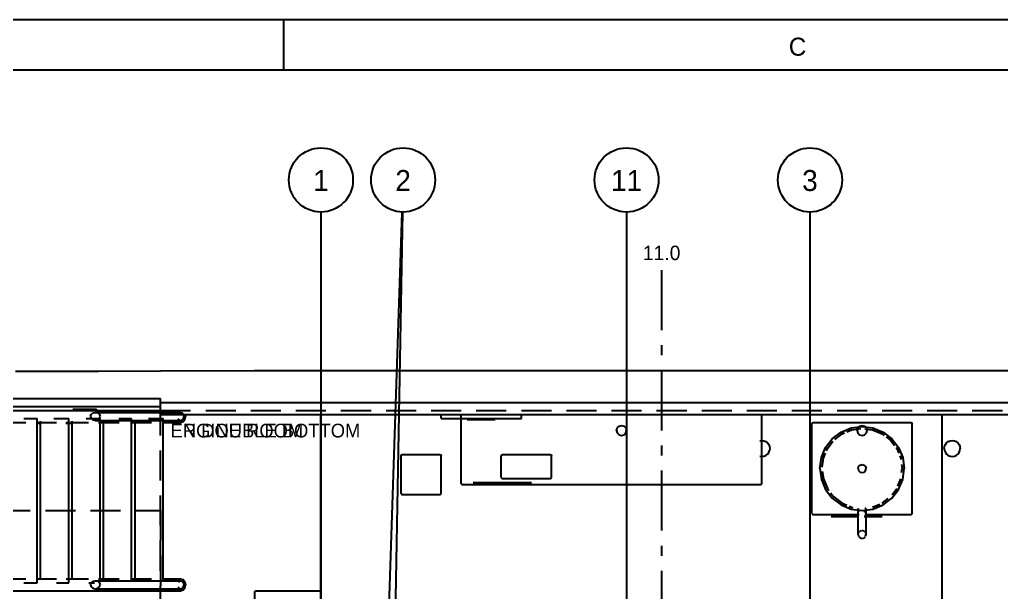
# Model space of a CAD drawing. Extents: x 5 to 836, y 5 to 589.
# Drawn here: x 188.9 to 286.9, y 531.8 to 589 of the extents above; entities that cross this region are included whole.
import ezdxf
from ezdxf.enums import TextEntityAlignment as Align

# ---------------------------------------------------------------- set-up
doc = ezdxf.new("R2010")
doc.units = 0
doc.linetypes.add('CENTER', pattern=[10, 6, -1.5, 1, -1.5])
doc.linetypes.add('DASHED', pattern=[4.5, 3, -1.5])
for name, color, linetype in [('CENTRE', 4, 'CENTER'), ('CHECK', 40, 'CONTINUOUS'), ('CHECK-TEXT', 40, 'CONTINUOUS'), ('CUT', 7, 'CONTINUOUS'), ('DETAIL', 8, 'CONTINUOUS'), ('FRAME', 7, 'CONTINUOUS'), ('GA', 4, 'DASHED'), ('GA-TEXT', 4, 'CONTINUOUS'), ('MARKING', 4, 'DASHED'), ('MARKUP', 1, 'CONTINUOUS'), ('MARKUP-TEXT', 1, 'CONTINUOUS'), ('OUTLINE', 7, 'CONTINUOUS'), ('TEXT', 7, 'CONTINUOUS'), ('THIN', 7, 'CONTINUOUS')]:
    doc.layers.add(name, color=color, linetype=linetype)

msp = doc.modelspace()

# ---------------------------------------------------------------- linework, layer by layer
at = {"layer": 'CENTRE'}
msp.add_line((253, 564), (253, 377), dxfattribs=at)
at = {"layer": 'CHECK'}
for q in [(249.5, 494.24), (249.5, 445.76)]:
    msp.add_line((249.5, 569.8), q, dxfattribs=at)
msp.add_circle((249.5, 573), 3.2, dxfattribs=at)
at = {"layer": 'CUT'}
for p, q in [((188.52, 553.9), (193, 553.92)), ((193, 553.92), (196.79, 553.93)), ((196.79, 553.93), (203, 553.95)), ((203, 553.95), (212.37, 553.97)), ((212.37, 553.97), (213, 553.97)), ((213, 553.97), (213.22, 553.97)), ((213.22, 553.97), (223, 553.98)), ((223, 553.98), (225.09, 553.98)), ((225.08, 553.98), (232.99, 553.98)), ((233, 553.98), (236.07, 553.98)), ((236.06, 553.98), (242.99, 553.98)), ((242.99, 553.98), (512.99, 554)), ((161, 551.2), (203, 551.2)), ((203, 549.6), (203, 551.2)), ((203, 550.8), (554.2, 550.8)), ((161, 550.4), (203, 550.4)), ((195.99, 549.4), (196.06, 549.6)), ((196.06, 549.6), (196.24, 549.75)), ((196.24, 549.75), (196.48, 549.8)), ((196.48, 549.8), (196.73, 549.75)), ((196.73, 549.75), (196.91, 549.6)), ((196.91, 549.6), (196.97, 549.4)), ((203, 549.6), (554.2, 549.6)), ((231, 549.2), (231, 549.6)), ((239, 549.2), (239, 549.6)), ((195.99, 549.4), (196.06, 549.2)), ((196.06, 549.2), (196.24, 549.05)), ((196.24, 549.05), (196.44, 549.01)), ((196.44, 549.01), (196.48, 549)), ((196.48, 549), (196.73, 549.05)), ((196.73, 549.05), (196.91, 549.2)), ((196.91, 549.2), (196.96, 549.36)), ((231, 549.2), (239, 549.2)), ((233.6, 549.1), (233.6, 549.2)), ((233.6, 549.1), (236.4, 549.1)), ((236.4, 549.1), (236.4, 549.2)), ((248.5, 548), (248.57, 548.25)), ((248.5, 548), (248.57, 547.75)), ((248.57, 548.25), (248.75, 548.43)), ((248.57, 547.75), (248.75, 547.57)), ((248.75, 548.43), (249, 548.5)), ((249, 548.5), (249.25, 548.43)), ((249.25, 548.43), (249.43, 548.25)), ((249.25, 547.57), (249.43, 547.75)), ((249.43, 548.25), (249.5, 548)), ((249.43, 547.75), (249.5, 548)), ((272.5, 548), (272.57, 548.25)), ((272.5, 548), (272.57, 547.75)), ((272.57, 548.25), (272.75, 548.43)), ((272.57, 547.75), (272.75, 547.57)), ((272.75, 548.43), (273, 548.5)), ((273, 548.5), (273.25, 548.43)), ((273.25, 548.43), (273.43, 548.25)), ((273.25, 547.57), (273.43, 547.75)), ((273.43, 548.25), (273.5, 548)), ((273.43, 547.75), (273.5, 548)), ((248.75, 547.57), (249, 547.5)), ((249, 547.5), (249.25, 547.57)), ((272.75, 547.57), (273, 547.5)), ((273, 547.5), (273.25, 547.57)), ((227, 545.48), (227.04, 545.56)), ((227, 541.72), (227, 545.48)), ((227.04, 545.56), (227.12, 545.6)), ((227.12, 545.6), (230.88, 545.6)), ((230.88, 545.6), (230.96, 545.56)), ((230.96, 545.56), (231, 545.48)), ((231, 541.72), (231, 545.48)), ((227, 541.72), (227.04, 541.64)), ((227.04, 541.64), (227.12, 541.6)), ((227.12, 541.6), (230.88, 541.6)), ((230.88, 541.6), (230.96, 541.64)), ((230.96, 541.64), (231, 541.72)), ((272.65, 537.83), (272.78, 537.96)), ((272.8, 537.98), (272.97, 538.03)), ((273, 538.04), (273.17, 537.99)), ((273.2, 537.98), (273.33, 537.85)), ((273.35, 537.83), (273.39, 537.66)), ((272.6, 537.63), (272.65, 537.8)), ((272.61, 537.6), (272.65, 537.42)), ((272.67, 537.4), (272.8, 537.27)), ((272.83, 537.27), (273, 537.22)), ((273.03, 537.23), (273.2, 537.27)), ((273.22, 537.29), (273.35, 537.42)), ((273.35, 537.45), (273.4, 537.63)), ((196.06, 532.8), (196.24, 532.95)), ((196.24, 532.95), (196.48, 533)), ((196.48, 533), (196.73, 532.95)), ((196.73, 532.95), (196.91, 532.8)), ((195.99, 532.6), (196.06, 532.8)), ((195.99, 532.6), (196.06, 532.4)), ((196.06, 532.4), (196.24, 532.25)), ((196.24, 532.25), (196.48, 532.2)), ((196.48, 532.2), (196.73, 532.25)), ((196.73, 532.25), (196.91, 532.4)), ((196.91, 532.8), (196.97, 532.6)), ((196.91, 532.4), (196.96, 532.56))]:
    msp.add_line(p, q, dxfattribs=at)
at = {"layer": 'DETAIL'}
for p, q in [((221.61, 550.8), (542.88, 550.8)), ((194.25, 550.14), (196.6, 550.14)), ((196.6, 549.86), (196.6, 550.14)), ((204.78, 549.67), (204.84, 549.75)), ((204.84, 549.75), (205, 549.8)), ((205, 549.8), (205.16, 549.75)), ((205.16, 549.75), (205.28, 549.6)), ((205.28, 549.6), (205.33, 549.4)), ((205.45, 549.6), (205.49, 549.4)), ((205.64, 549.6), (554.2, 549.6)), ((219, 519.38), (219, 549.6)), ((231, 549.2), (231, 549.6)), ((239, 549.2), (239, 549.6)), ((281, 518.64), (281, 549.6)), ((189.35, 549.2), (190.69, 549.2)), ((190.65, 548.74), (191.06, 548.74)), ((190.69, 532.8), (190.69, 549.2)), ((191.03, 533.08), (191.03, 548.92)), ((192.36, 549.2), (193.83, 549.2)), ((193.55, 548.74), (194.25, 548.74)), ((193.83, 532.8), (193.83, 549.2)), ((194.17, 533.08), (194.17, 548.92)), ((195.57, 549.2), (196.97, 549.2)), ((196.97, 532.94), (196.97, 549.2)), ((197.31, 533.08), (197.31, 548.92)), ((198.85, 549.2), (200.11, 549.2)), ((200.11, 532.94), (200.11, 549.2)), ((200.46, 533.08), (200.46, 548.92)), ((201.79, 549.2), (203.26, 549.2)), ((203.26, 532.94), (203.26, 549.2)), ((204.64, 549.03), (204.76, 548.88)), ((204.72, 549.2), (204.84, 549.05)), ((204.76, 548.88), (205, 548.8)), ((204.84, 549.05), (205, 549)), ((205, 549), (205.16, 549.05)), ((205, 548.8), (205.24, 548.88)), ((205.16, 549.05), (205.28, 549.2)), ((205.24, 548.88), (205.42, 549.1)), ((205.28, 549.2), (205.33, 549.4)), ((205.42, 549.1), (205.49, 549.4)), ((231, 549.2), (239, 549.2)), ((233.6, 549.1), (233.6, 549.2)), ((233.6, 549.1), (236.4, 549.1)), ((236.4, 549.1), (236.4, 549.2)), ((270.03, 547.17), (270.9, 547.84)), ((270.28, 547.11), (271, 547.66)), ((270.9, 547.84), (271.91, 548.26)), ((271, 547.66), (271.24, 547.76)), ((271.48, 547.86), (271.96, 548.06)), ((271.91, 548.26), (273, 548.4)), ((271.96, 548.06), (272.87, 548.18)), ((273, 548.4), (274.09, 548.26)), ((273.26, 548.17), (274.04, 548.06)), ((274.04, 548.06), (275, 547.66)), ((274.09, 548.26), (275.1, 547.84)), ((275, 547.66), (275.21, 547.51)), ((275.1, 547.84), (275.97, 547.17)), ((262.79, 546.97), (263, 547)), ((263, 547), (263.21, 546.97)), ((263.21, 546.97), (263.4, 546.89)), ((263.4, 546.89), (263.57, 546.77)), ((263.57, 546.77), (263.69, 546.6)), ((269.36, 546.3), (270.03, 547.17)), ((269.54, 546.2), (270.09, 546.92)), ((275.41, 547.35), (275.83, 547.03)), ((275.83, 547.03), (276.23, 546.51)), ((275.97, 547.17), (276.64, 546.3)), ((281.31, 546.6), (281.43, 546.77)), ((281.43, 546.77), (281.6, 546.89)), ((281.6, 546.89), (281.79, 546.97)), ((281.79, 546.97), (282, 547)), ((282, 547), (282.21, 546.97)), ((282.21, 546.97), (282.4, 546.89)), ((282.4, 546.89), (282.57, 546.77)), ((282.57, 546.77), (282.69, 546.6)), ((263.57, 545.63), (263.69, 545.8)), ((263.69, 546.6), (263.77, 546.41)), ((263.69, 545.8), (263.77, 545.99)), ((263.77, 546.41), (263.8, 546.2)), ((263.79, 545.99), (263.82, 546.2)), ((268.94, 545.29), (269.36, 546.3)), ((269.14, 545.24), (269.34, 545.72)), ((269.44, 545.96), (269.54, 546.2)), ((276.38, 546.3), (276.46, 546.2)), ((276.46, 546.2), (276.66, 545.72)), ((276.64, 546.3), (277.06, 545.29)), ((281.2, 546.2), (281.23, 546.41)), ((281.2, 546.2), (281.23, 545.99)), ((281.23, 546.41), (281.31, 546.6)), ((281.23, 545.99), (281.31, 545.8)), ((281.31, 545.8), (281.43, 545.63)), ((282.57, 545.63), (282.69, 545.8)), ((282.69, 546.6), (282.77, 546.41)), ((282.69, 545.8), (282.77, 545.99)), ((282.77, 546.41), (282.8, 546.2)), ((282.77, 545.99), (282.8, 546.2)), ((262.79, 545.42), (263, 545.39)), ((263, 545.4), (263.21, 545.43)), ((263.21, 545.43), (263.4, 545.51)), ((263.4, 545.51), (263.57, 545.63)), ((268.8, 544.2), (268.94, 545.29)), ((269.02, 544.33), (269.14, 545.24)), ((276.76, 545.48), (276.86, 545.24)), ((276.86, 545.24), (276.88, 545.11)), ((277.06, 545.29), (277.2, 544.2)), ((281.43, 545.63), (281.6, 545.51)), ((281.6, 545.51), (281.79, 545.43)), ((281.79, 545.43), (282, 545.4)), ((282, 545.4), (282.21, 545.43)), ((282.21, 545.43), (282.4, 545.51)), ((282.4, 545.51), (282.57, 545.63)), ((268.8, 544.2), (268.94, 543.11)), ((269.03, 543.94), (269.14, 543.16)), ((272.6, 544.2), (272.65, 544.4)), ((272.6, 544.2), (272.65, 544)), ((272.65, 544.4), (272.8, 544.55)), ((272.65, 544), (272.8, 543.85)), ((272.8, 544.55), (273, 544.6)), ((272.8, 543.85), (273, 543.8)), ((273, 544.6), (273.2, 544.55)), ((273, 543.8), (273.2, 543.85)), ((273.2, 544.55), (273.35, 544.4)), ((273.2, 543.85), (273.35, 544)), ((273.35, 544.4), (273.4, 544.2)), ((273.35, 544), (273.4, 544.2)), ((276.95, 544.59), (277, 544.2)), ((276.95, 543.81), (277, 544.2)), ((277.06, 543.11), (277.2, 544.2)), ((234.2, 542.8), (235.2, 542.8)), ((236.6, 542.8), (237.6, 542.8)), ((239, 542.8), (240, 542.8)), ((268.94, 543.11), (269.36, 542.1)), ((269.14, 543.16), (269.54, 542.2)), ((276.56, 542.44), (276.86, 543.16)), ((276.64, 542.1), (277.06, 543.11)), ((269.36, 542.1), (270.03, 541.23)), ((269.54, 542.2), (269.69, 541.99)), ((269.85, 541.79), (270.17, 541.37)), ((275.97, 541.23), (276.64, 542.1)), ((275.99, 541.58), (276.46, 542.2)), ((270.03, 541.23), (270.9, 540.56)), ((270.17, 541.37), (271, 540.74)), ((275, 540.74), (275.62, 541.21)), ((275.1, 540.56), (275.97, 541.23)), ((270.9, 540.56), (271.91, 540.14)), ((271, 540.74), (271.48, 540.54)), ((271.72, 540.44), (271.96, 540.34)), ((271.91, 540.14), (273, 540)), ((271.96, 540.34), (272.09, 540.32)), ((272.6, 540.2), (272.65, 540)), ((272.65, 540), (272.73, 539.93)), ((273, 540), (274.09, 540.14)), ((273.2, 539.86), (273.35, 540)), ((273.26, 540.23), (273.39, 540.25)), ((273.35, 540), (273.4, 540.2)), ((274.04, 540.34), (274.76, 540.64)), ((274.09, 540.14), (275.1, 540.56)), ((204.76, 533.12), (205, 533.2)), ((204.78, 532.87), (204.84, 532.95)), ((204.84, 532.95), (205, 533)), ((205, 533.2), (205.24, 533.12)), ((205, 533), (205.16, 532.95)), ((205.16, 532.95), (205.28, 532.8)), ((205.24, 533.12), (205.42, 532.9)), ((189.35, 532.8), (190.69, 532.8)), ((192.63, 532.8), (193.83, 532.8)), ((195.85, 532.8), (196.41, 532.8)), ((203, 390.96), (203, 532.25)), ((204.64, 532.23), (204.76, 532.08)), ((204.72, 532.4), (204.84, 532.25)), ((204.76, 532.08), (205, 532)), ((204.84, 532.25), (205, 532.2)), ((205, 532.2), (205.16, 532.25)), ((205, 532), (205.24, 532.08)), ((205.16, 532.25), (205.28, 532.4)), ((205.24, 532.08), (205.42, 532.3)), ((205.28, 532.8), (205.33, 532.6)), ((205.28, 532.4), (205.33, 532.6)), ((205.42, 532.9), (205.49, 532.6)), ((205.42, 532.3), (205.49, 532.6))]:
    msp.add_line(p, q, dxfattribs=at)
at = {"layer": 'FRAME'}
msp.add_line((10, 584), (831, 584), dxfattribs=at)
at = {"layer": 'GA'}
for p, q in [((203, 550), (313, 550)), ((203, 390), (203, 550)), ((203, 550), (313, 550)), ((203, 390), (203, 550)), ((133, 540), (203, 540)), ((203, 540), (203, 400))]:
    msp.add_line(p, q, dxfattribs=at)
at = {"layer": 'MARKING'}
for p, q in [((271.4, 539.4), (272.65, 539.4)), ((273.21, 539.4), (274.6, 539.4))]:
    msp.add_line(p, q, dxfattribs=at)
at = {"layer": 'MARKUP'}
for p, q in [((219, 569.8), (219, 510.3)), ((219, 569.8), (219, 429.7)), ((227.09, 569.8), (224.8, 501)), ((227.14, 569.8), (224.8, 439)), ((267.8, 569.8), (267.8, 480.4))]:
    msp.add_line(p, q, dxfattribs=at)
for centre in [(219, 573), (227.2, 573), (267.8, 573)]:
    msp.add_circle(centre, 3.2, dxfattribs=at)
at = {"layer": 'OUTLINE'}
for p, q in [((183.71, 550), (203.89, 550)), ((196.48, 549.8), (205, 549.8)), ((233.04, 549.56), (233.12, 549.6)), ((233.12, 549.6), (262.88, 549.6)), ((262.88, 549.6), (262.96, 549.56)), ((187.47, 548.8), (189.55, 548.8)), ((190.67, 548.8), (192.62, 548.8)), ((193.59, 548.8), (195.82, 548.8)), ((196.48, 549), (205, 549)), ((196.79, 548.8), (198.88, 548.8)), ((199.99, 548.8), (202.08, 548.8)), ((203.19, 548.8), (205, 548.8)), ((233, 549.48), (233.04, 549.56)), ((233, 542.72), (233, 549.48)), ((262.96, 549.56), (263, 549.48)), ((263, 542.72), (263, 549.48)), ((268, 548.68), (268.04, 548.76)), ((268, 539.72), (268, 548.68)), ((268.04, 548.76), (268.12, 548.8)), ((268.12, 548.8), (277.88, 548.8)), ((277.88, 548.8), (277.96, 548.76)), ((277.96, 548.76), (278, 548.68)), ((278, 539.72), (278, 548.68)), ((227, 545.48), (227.04, 545.56)), ((227, 541.72), (227, 545.48)), ((227.04, 545.56), (227.12, 545.6)), ((227.12, 545.6), (230.88, 545.6)), ((230.88, 545.6), (230.96, 545.56)), ((230.96, 545.56), (231, 545.48)), ((231, 541.72), (231, 545.48)), ((237, 545.48), (237.04, 545.56)), ((237, 543.32), (237, 545.48)), ((237.04, 545.56), (237.12, 545.6)), ((237.12, 545.6), (241.88, 545.6)), ((241.88, 545.6), (241.96, 545.56)), ((241.96, 545.56), (242, 545.48)), ((242, 543.32), (242, 545.48)), ((234.24, 542.84), (234.32, 542.8)), ((234.32, 542.8), (239.88, 542.8)), ((237, 543.32), (237.04, 543.24)), ((237.04, 543.24), (237.12, 543.2)), ((237.12, 543.2), (241.88, 543.2)), ((239.88, 542.8), (239.96, 542.84)), ((241.88, 543.2), (241.96, 543.24)), ((241.96, 543.24), (242, 543.32)), ((233, 542.72), (233.04, 542.64)), ((233.04, 542.64), (233.12, 542.6)), ((233.12, 542.6), (262.88, 542.6)), ((262.88, 542.6), (262.96, 542.64)), ((262.96, 542.64), (263, 542.72)), ((227, 541.72), (227.04, 541.64)), ((227.04, 541.64), (227.12, 541.6)), ((227.12, 541.6), (230.88, 541.6)), ((230.88, 541.6), (230.96, 541.64)), ((230.96, 541.64), (231, 541.72)), ((272.6, 537.63), (272.6, 540.2)), ((273.4, 537.63), (273.4, 540.2)), ((268, 539.72), (268.04, 539.64)), ((268.04, 539.64), (268.12, 539.6)), ((268.12, 539.6), (272.72, 539.6)), ((269.92, 539.4), (272.66, 539.4)), ((273.21, 539.4), (275, 539.4)), ((273.28, 539.6), (277.88, 539.6)), ((277.88, 539.6), (277.96, 539.64)), ((277.96, 539.64), (278, 539.72)), ((187.47, 533.2), (189.55, 533.2)), ((190.67, 533.2), (192.62, 533.2)), ((193.59, 533.2), (195.82, 533.2)), ((196.48, 533), (205, 533)), ((196.79, 533.2), (198.88, 533.2)), ((199.99, 533.2), (202.08, 533.2)), ((203.19, 533.2), (205, 533.2)), ((183.71, 532), (205, 532)), ((196.48, 532.2), (205, 532.2)), ((212.4, 531.88), (212.44, 531.96)), ((212.44, 531.96), (212.52, 532)), ((212.52, 532), (218.88, 532)), ((218.88, 532), (218.96, 531.96)), ((218.96, 531.96), (219, 531.88)), ((212.4, 525.09), (212.4, 531.88)), ((219, 529.66), (219, 531.88))]:
    msp.add_line(p, q, dxfattribs=at)
at = {"layer": 'THIN'}
for p, q in [((5, 589), (836, 589)), ((215.25, 589), (215.25, 584))]:
    msp.add_line(p, q, dxfattribs=at)

# ---------------------------------------------------------------- texts
at = {"layer": 'CHECK-TEXT'}
msp.add_text('11', height=2.09, dxfattribs=at).set_placement((249.5, 571.9), align=Align.CENTER)
at = {"layer": 'GA-TEXT'}
for s in ['ENGINE ROOM', 'ER DOUBLE BOTTOM']:
    msp.add_text(s, height=1.37, dxfattribs=at).set_placement((204, 547.3))
at = {"layer": 'MARKUP-TEXT'}
for s, p in [('1', (219, 571.9)), ('2', (227.2, 571.9)), ('3', (267.8, 571.9))]:
    msp.add_text(s, height=2.09, dxfattribs=at).set_placement(p, align=Align.CENTER)
at = {"layer": 'TEXT'}
for s, height, p in [('C', 1.8, (266.56, 585.4)), ('11.0', 1.44, (253, 565))]:
    msp.add_text(s, height=height, dxfattribs=at).set_placement(p, align=Align.CENTER)

doc.saveas('drawing.dxf')
